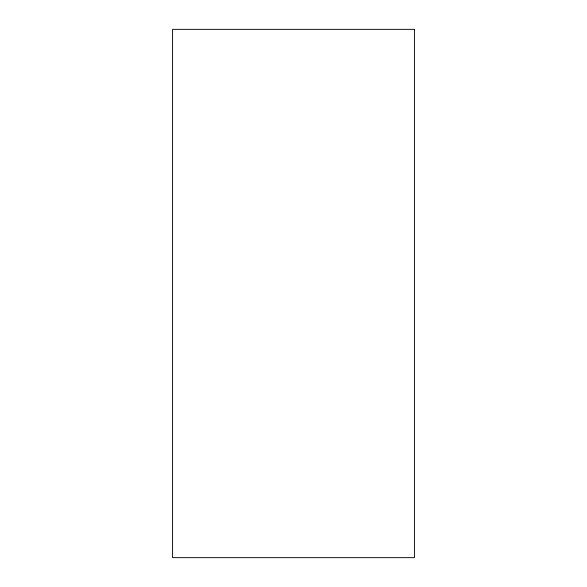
<?xml version="1.0" encoding="UTF-8"?>
<svg xmlns="http://www.w3.org/2000/svg" width="587" height="587" viewBox="0 0 587 587"><rect width="100%" height="100%" fill="white"/><g stroke="black" fill="none" stroke-linecap="round" stroke-linejoin="round"><path stroke-width="0.88" d="M414.429 29.35L172.571 29.35L172.571 557.65L414.429 557.65L414.429 29.35"/></g></svg>
